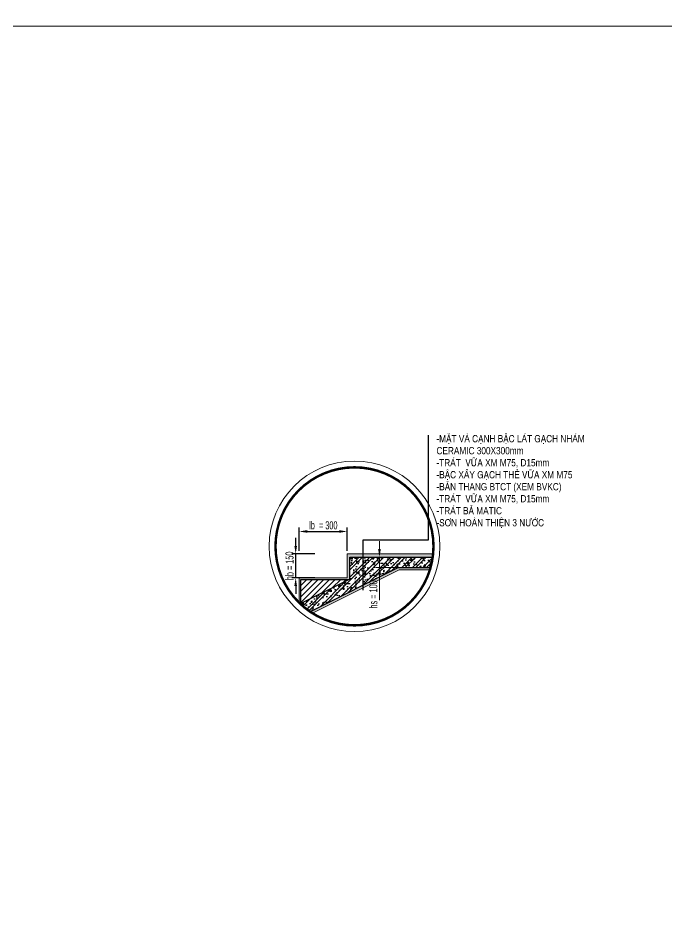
# Model space of a CAD drawing. Extents: x -1107188 to -523840, y 39692 to 514392.
# Drawn here: x -1078037 to -1057776, y 307936 to 336442 of the extents above; entities that cross this region are included whole.
import ezdxf
from ezdxf.enums import TextEntityAlignment as Align

# ---------------------------------------------------------------- set-up
doc = ezdxf.new("R2010")
doc.units = 0
doc.layers.get('0').update_dxf_attribs({"color": 255, "linetype": 'CONTINUOUS'})
doc.layers.get('DEFPOINTS').update_dxf_attribs({"linetype": 'CONTINUOUS'})
for name, color, linetype, lineweight in [('00-KH O SAN', 6, 'CONTINUOUS', 9), ('00-KICH THUOC', 6, 'CONTINUOUS', 9), ('NET-THAY', 2, 'CONTINUOUS', 13)]:
    doc.layers.add(name, color=color, linetype=linetype, lineweight=lineweight)
for name, color, linetype in [('HACTH', 8, 'CONTINUOUS'), ('HATCH', 8, 'CONTINUOUS'), ('NETCAT', 4, 'CONTINUOUS'), ('TEXT', 7, 'CONTINUOUS')]:
    doc.layers.add(name, color=color, linetype=linetype)
doc.styles.add('KICHTHUOC', font='', dxfattribs={"width": 0.8})
doc.styles.add('SO BV', font='', dxfattribs={"height": 200})
doc.styles.add('SWISS-CONDENSE', font='')
doc.styles.add('TEN BV', font='', dxfattribs={"height": 350})
doc.styles.get('KICHTHUOC').set_extended_font_data('VNI-Helve-Condense')
doc.styles.get('SO BV').set_extended_font_data('VNI-Helve-Condense')
doc.styles.get('SWISS-CONDENSE').set_extended_font_data('VNI-Swiss-Condense')
doc.styles.get('TEN BV').set_extended_font_data('VNI-Helve-Condense', bold=True)
doc.dimstyles.new('DIM 25', dxfattribs={"dimtxt": 2.5, "dimasz": 2.5, "dimexe": 1.25, "dimexo": 0.625, "dimtad": 1, "dimdec": 0, "dimtxsty": 'KICHTHUOC', "dimcen": 2.5, "dimclrd": 1, "dimclre": 1, "dimclrt": 2, "dimadec": 0, "dimazin": 0, "dimtfac": 1, "dimtdec": 0, "dimtix": 1, "dimtmove": 0, "dimatfit": 3, "dimfxl": 6, "dimfxlon": 1, "dimarcsym": 0})

# ---------------------------------------------------------------- blocks, each defined once
blk = doc.blocks.new('*D1359')
at = {"layer": '00-KH O SAN', "color": 1, "lineweight": -2, "transparency": 16777216}
for p, q in [((-1069369, 319959), (-1069369, 320209)), ((-1068769, 319709), (-1069494, 319709)), ((-1069369, 318959), (-1069369, 319709)), ((-1068769, 318959), (-1069494, 318959)), ((-1069369, 318709), (-1069369, 318459))]:
    blk.add_line(p, q, dxfattribs=at)
at = {"layer": '00-KH O SAN', "color": 1, "transparency": 16777216}
for points in [[(-1069411, 319959), (-1069328, 319959), (-1069369, 319709)], [(-1069411, 318709), (-1069328, 318709), (-1069369, 318959)]]:
    blk.add_solid(points, dxfattribs=at)
at = {"layer": 'DEFPOINTS', "color": 0, "transparency": 16777216}
for p in [(-1069369, 319709), (-1067756, 319709), (-1067756, 318959)]:
    blk.add_point(p, dxfattribs=at)
at = {"layer": '00-KH O SAN', "color": 2, "transparency": 16777216, "insert": (-1069560, 319334), "char_height": 250, "attachment_point": 5, "rotation": 90, "style": 'KICHTHUOC'}
blk.add_mtext('hb = 150', dxfattribs=at)
blk = doc.blocks.new('*D1360')
at = {"layer": '00-KH O SAN', "color": 1, "lineweight": -2, "transparency": 16777216}
for p, q in [((-1069256, 319809), (-1069256, 320534)), ((-1067756, 319809), (-1067756, 320534)), ((-1069006, 320409), (-1068006, 320409))]:
    blk.add_line(p, q, dxfattribs=at)
at = {"layer": '00-KH O SAN', "color": 1, "transparency": 16777216}
for points in [[(-1069006, 320451), (-1069006, 320368), (-1069256, 320409)], [(-1068006, 320451), (-1068006, 320368), (-1067756, 320409)]]:
    blk.add_solid(points, dxfattribs=at)
at = {"layer": 'DEFPOINTS', "color": 0, "transparency": 16777216}
for p in [(-1067756, 320409), (-1069256, 318959), (-1067756, 318959)]:
    blk.add_point(p, dxfattribs=at)
at = {"layer": '00-KH O SAN', "color": 2, "transparency": 16777216, "insert": (-1068506, 320600), "char_height": 250, "attachment_point": 5, "style": 'KICHTHUOC'}
blk.add_mtext('lb  = 300', dxfattribs=at)
blk = doc.blocks.new('KHUNGTEN')
at = {"color": 3, "linetype": 'Continuous'}
for points in [[(-593653, 217892), (-593653, 277292), (-509653, 277292), (-509653, 217892), (-593653, 217892)], [(-593153, 218392), (-593153, 276792), (-510153, 276792), (-510153, 218392)]]:
    blk.add_lwpolyline(points, close=True, dxfattribs=at)
at = {"style": 'TEN BV'}
for tag, p in [('TEB_BV', (-518299, 222628)), ('LOAI_BV', (-511918, 220684)), ('TL', (-512164, 219751))]:
    blk.add_attdef(tag, p, '', height=350, dxfattribs=at)
at = {"style": 'SO BV'}
for tag, p in [('SOBV', (-510673, 221020)), ('TONGSOBV', (-510673, 220591))]:
    blk.add_attdef(tag, text='', height=200, dxfattribs=at).set_placement(p, align=Align.CENTER)

msp = doc.modelspace()

# ---------------------------------------------------------------- hatches: boundary and pattern name
at = {"layer": 'HACTH'}
h = msp.add_hatch(dxfattribs=at)
h.set_pattern_fill('AR-SAND', color=256, scale=0.5, style=0)
h.set_pattern_definition([(37.5, (-2394217.909, 217979.14), (-0.80001565, 24.47066187), [0, -19.304, 0, -21.59, 0, -20.6375]), (7.5, (-2394217.91, 217979.14), (22.47616416, 35.841255), [0, -10.414, 0, -17.399, 0, -6.6675]), (327.5, (-2394233.53, 217979.14), (39.5496185, 0.07185923), [0, -6.35, 0, -22.86, 0, -29.845]), (317.5, (-2394233.53, 217979.14), (38.1778226, 11.1464662), [0, -3.175, 0, -14.986, 0, -17.145])])
h.paths.add_polyline_path([(-1065075.294, 319709.113), (-1066686.739, 319709.113), (-1066686.739, 319609.113), (-1065086.941, 319609.113, 0.010199213)])
h.paths.add_polyline_path([(-1066686.739, 319709.113), (-1067255.567, 319709.113), (-1067255.567, 319609.113), (-1066686.739, 319609.113)])
h.paths.add_polyline_path([(-1067255.567, 319709.113), (-1067755.567, 319709.113), (-1067755.567, 318959.113), (-1069255.567, 318959.113), (-1069255.567, 318209.113), (-1069286.792, 318209.113, 0.007227938), (-1069235.892, 318159.113), (-1069205.567, 318159.113), (-1069205.567, 318909.113), (-1067705.567, 318909.113), (-1067680.567, 318921.613), (-1067680.567, 319609.113), (-1067255.567, 319609.113)])
h.paths.add_polyline_path([(-1067255.567, 318650.096), (-1067255.567, 318733.949), (-1068918.205, 317902.63, 0.008797486), (-1068845.507, 317855.126)])
h.paths.add_polyline_path([(-1066137.533, 319209.113), (-1065176.166, 319209.113, 0.007921178), (-1065154.05, 319284.113), (-1066155.238, 319284.113), (-1067255.567, 318733.949), (-1067255.567, 318650.096)])
h = msp.add_hatch(dxfattribs=at)
h.set_pattern_fill('AR-CONC', color=256, scale=50, style=0)
h.set_pattern_definition([(50, (-2329597.37, 754787.74), (358.63009, -31.37607), [37.5, -412.5]), (355, (-2329597.37, 754787.74), (-69.37567, 376.09607), [30, -330]), (100.4514, (-2329567.5, 754785.12), (289.25469, 344.71977), [31.870095, -350.57106]), (46.1842, (-2329597.37, 754887.74), (533.62052, -82.7595), [56.25, -618.75]), (96.6356, (-2329552.9, 754880.84), (467.33135, 487.05894), [47.80514, -525.8565]), (351.1842, (-2329597.37, 754887.74), (467.33097, 487.0593), [45, -495]), (21, (-2329547.37, 754862.74), (298.453526, -201.309445), [37.5, -412.5]), (326, (-2329547.37, 754862.74), (121.65767, 362.57502), [30, -330]), (71.4514, (-2329522.5, 754845.96), (420.11131, 161.26525), [31.870095, -350.57106]), (37.5, (-2329597.37, 754787.74), (6.079928, 166.446927), [0, -326, 0, -335, 0, -331.25]), (7.5, (-2329597.37, 754787.74), (131.534769, 197.205856), [0, -191, 0, -318.5, 0, -126.25]), (327.5, (-2329708.87, 754787.74), (266.911218, -11.277436), [0, -125, 0, -390, 0, -517.5]), (317.5, (-2329758.87, 754787.74), (291.593085, 50.05249), [0, -162.5, 0, -259, 0, -367.5])])
h.paths.add_polyline_path([(-1067255.567, 318733.949), (-1067255.567, 319609.113), (-1067680.567, 319609.113), (-1067680.567, 318921.613), (-1069225.426, 318149.184, 0.039966658), (-1068918.205, 317902.63)])
h.paths.add_polyline_path([(-1066686.739, 319609.113), (-1067255.567, 319609.113), (-1067255.567, 318733.949), (-1066686.739, 319018.363)])
h.paths.add_polyline_path([(-1065086.941, 319609.113), (-1066686.739, 319609.113), (-1066686.739, 319018.363), (-1066155.238, 319284.113), (-1065154.05, 319284.113, 0.033654056)])
h = msp.add_hatch(dxfattribs=at)
h.set_pattern_fill('ANSI32', color=256, scale=625, style=0)
h.set_pattern_definition([(45, (-2329597.37, 754787.74), (-165.72815, 165.72815), []), (45, (-2329486.88, 754787.74), (-165.72815, 165.72815), [])])
h.paths.add_polyline_path([(-1067255.567, 318733.949), (-1067255.567, 319609.113), (-1067680.567, 319609.113), (-1067680.567, 318921.613), (-1069225.426, 318149.184, 0.039966658), (-1068918.205, 317902.63)])
h.paths.add_polyline_path([(-1066686.739, 319018.363), (-1066686.739, 319609.113), (-1067255.567, 319609.113), (-1067255.567, 318733.949)])
h.paths.add_polyline_path([(-1065086.941, 319609.113), (-1066686.739, 319609.113), (-1066686.739, 319018.363), (-1066155.238, 319284.113), (-1065154.05, 319284.113, 0.033654056)])
h = msp.add_hatch(dxfattribs=at)
h.set_pattern_fill('ANSI31', color=256, scale=1000, style=0)
h.set_pattern_definition([(45, (-2240473.64, 725187.95), (-88.388348, 88.388348), [])])
h.paths.add_polyline_path([(-1069205.567, 318909.113), (-1067705.567, 318909.113), (-1069205.567, 318159.113)])
edge = h.paths.add_edge_path()
edge.add_arc((-1067532.032, 319944.572), 2467.996, 226.3396384, 226.6745628, ccw=False)
edge.add_line((-1069235.892, 318159.113), (-1069205.567, 318159.113))
edge.add_line((-1069205.567, 318159.113), (-1069225.426, 318149.184))

# ---------------------------------------------------------------- linework, layer by layer
at = {"layer": '00-KH O SAN', "color": 1}
for p, q in [((-1066751.464, 319859.113), (-1066751.464, 320109.113)), ((-1066151.464, 319609.113), (-1066876.464, 319609.113)), ((-1066751.464, 319609.113), (-1066751.464, 319284.113)), ((-1066151.464, 319284.113), (-1066876.464, 319284.113)), ((-1066751.464, 319034.113), (-1066751.464, 318259.108))]:
    msp.add_line(p, q, dxfattribs=at)
for points in [[(-1066793.13, 319859.113), (-1066709.797, 319859.113), (-1066751.464, 319609.113)], [(-1066793.13, 319034.113), (-1066709.797, 319034.113), (-1066751.464, 319284.113)]]:
    msp.add_solid(points, dxfattribs=at)
at = {"layer": 'HATCH', "const_width": 77}
msp.add_lwpolyline([(-1070000.028, 319944.572, -1), (-1065064.036, 319944.572, -1)], format="xyb", close=True, dxfattribs=at)
at = {"layer": 'NET-THAY'}
for p, q in [((-1067755.567, 319709.113), (-1065075.294, 319709.113)), ((-1066137.533, 319209.113), (-1068845.507, 317855.126)), ((-1066137.533, 319209.113), (-1065176.166, 319209.113))]:
    msp.add_line(p, q, dxfattribs=at)
msp.add_lwpolyline([(-1069286.792, 318209.113), (-1069255.567, 318209.113), (-1069255.567, 318959.113), (-1067755.567, 318959.113), (-1067755.567, 319709.113), (-1067755.567, 319709.113)], dxfattribs=at)
msp.add_circle((-1067532.032, 319944.572), 2664.707, dxfattribs=at)
at = {"layer": 'NETCAT'}
for p, q in [((-1067680.567, 319609.113), (-1065086.941, 319609.113)), ((-1067680.567, 318921.613), (-1067680.567, 319609.113)), ((-1066155.238, 319284.113), (-1068918.205, 317902.63)), ((-1066155.238, 319284.113), (-1065154.05, 319284.113))]:
    msp.add_line(p, q, dxfattribs=at)
for points in [[(-1069235.892, 318159.113), (-1069205.567, 318159.113), (-1069205.567, 318909.113), (-1067705.567, 318909.113)], [(-1067680.567, 318921.613), (-1069225.426, 318149.184)]]:
    msp.add_lwpolyline(points, dxfattribs=at)
at = {"layer": 'TEXT', "color": 7, "linetype": 'ByBlock'}
for points in [[(-1065229.369, 323412.873), (-1065229.369, 320135.192)], [(-1065229.369, 320135.192), (-1067269.537, 320135.192), (-1067269.537, 318574.19)]]:
    msp.add_lwpolyline(points, dxfattribs=at)

# ---------------------------------------------------------------- block references
at = {"layer": '00-KICH THUOC'}
for p in [(-513535.14, 118300), (-513535.14, 59400)]:
    msp.add_blockref('KHUNGTEN', p, dxfattribs=at)

# ---------------------------------------------------------------- texts
at = {"layer": '00-KH O SAN', "color": 2, "insert": (-1066941.63, 318442.675), "char_height": 250, "attachment_point": 5, "rotation": 90, "style": 'KICHTHUOC'}
msp.add_mtext('hs = 100', dxfattribs=at)
at = {"layer": 'TEXT', "color": 7, "linetype": 'ByBlock', "insert": (-1064970.903, 323420.859), "char_height": 225, "attachment_point": 1, "style": 'SWISS-CONDENSE'}
msp.add_mtext('{\\fVNI-Helve-Condense|b0|i0|c0|p2;-MAËT VAØ CAÏNH BAÄC LAÙT GAÏCH NHAÙM \\PCERAMIC 300X300mm\\P-TRAÙT  VÖÕA XM M75, D15mm\\P-BAÄC XAÂY GAÏCH THEÛ VÖÕA XM M75\\P-BAÛN THANG BTCT (XEM BVKC)\\P-TRAÙT  VÖÕA XM M75, D15mm\\P-TRAÙT BAÛ MATIC\\P-SÔN HOAØN THIEÄN 3 NÖÔÙC}', dxfattribs=at)

# ---------------------------------------------------------------- dimensions: what is measured, and where the dimension line sits
at = {"layer": '00-KH O SAN'}
dim = msp.add_linear_dim(base=(-1067755.567, 320409.481), p1=(-1069255.567, 318959.113), p2=(-1067755.567, 318959.113), text='lb  = 300', dimstyle='DIM 25', override={"dimscale": 100, "dimlfac": 0.2, "dimfrac": 2}, dxfattribs=at)
dim.commit()
dim.dimension.update_dxf_attribs({"geometry": '*D1360', "text_midpoint": (-1068505.567, 320599.648)})
dim = msp.add_linear_dim(base=(-1069369.392, 319709.113), p1=(-1067755.567, 318959.113), p2=(-1067755.567, 319709.113), angle=90, text='hb = 150', dimstyle='DIM 25', override={"dimscale": 100, "dimlfac": 0.2, "dimfrac": 2}, dxfattribs=at)
dim.commit()
dim.dimension.update_dxf_attribs({"geometry": '*D1359', "text_midpoint": (-1069559.558, 319334.113)})

doc.saveas('drawing.dxf')
